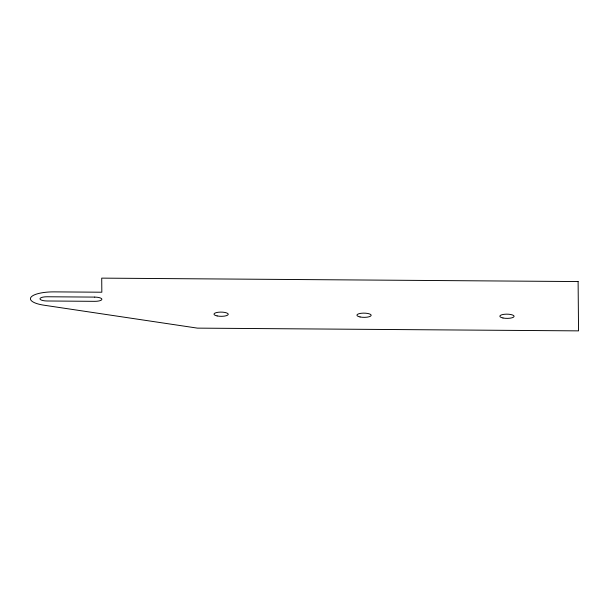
<?xml version="1.0" encoding="UTF-8"?>
<svg xmlns="http://www.w3.org/2000/svg" width="609" height="609" viewBox="0 0 609 609"><rect width="100%" height="100%" fill="white"/><g stroke="black" fill="none" stroke-linecap="round" stroke-linejoin="round"><path stroke-width="0.91" d="M578.108 281.556L101.711 278.13L101.832 292.221L54.193 291.878A23.82 7.042 0.5 0 0 31.021 297.192A23.82 7.042 0.5 0 0 43.977 305.2L197.43 328.129L578.55 330.87L578.108 281.556M94.73 297.101L47.091 296.758A7.148 2.116 0.5 0 0 39.966 298.821A7.148 2.116 0.5 0 0 47.129 300.991L94.768 301.333A7.148 2.116 0.5 0 0 101.901 299.27A7.148 2.116 0.5 0 0 94.73 297.101M360.056 316.962A7.148 2.116 0.5 0 0 371.17 315.439A7.148 2.116 0.5 0 0 360.901 313.315A7.148 2.116 0.5 0 0 360.056 316.962M502.973 317.989A7.148 2.116 0.5 0 0 514.095 316.467A7.148 2.116 0.5 0 0 503.826 314.343A7.148 2.116 0.5 0 0 502.973 317.989M217.131 315.934A7.148 2.116 0.5 0 0 228.253 314.411A7.148 2.116 0.5 0 0 217.984 312.288A7.148 2.116 0.5 0 0 217.131 315.934"/></g></svg>
